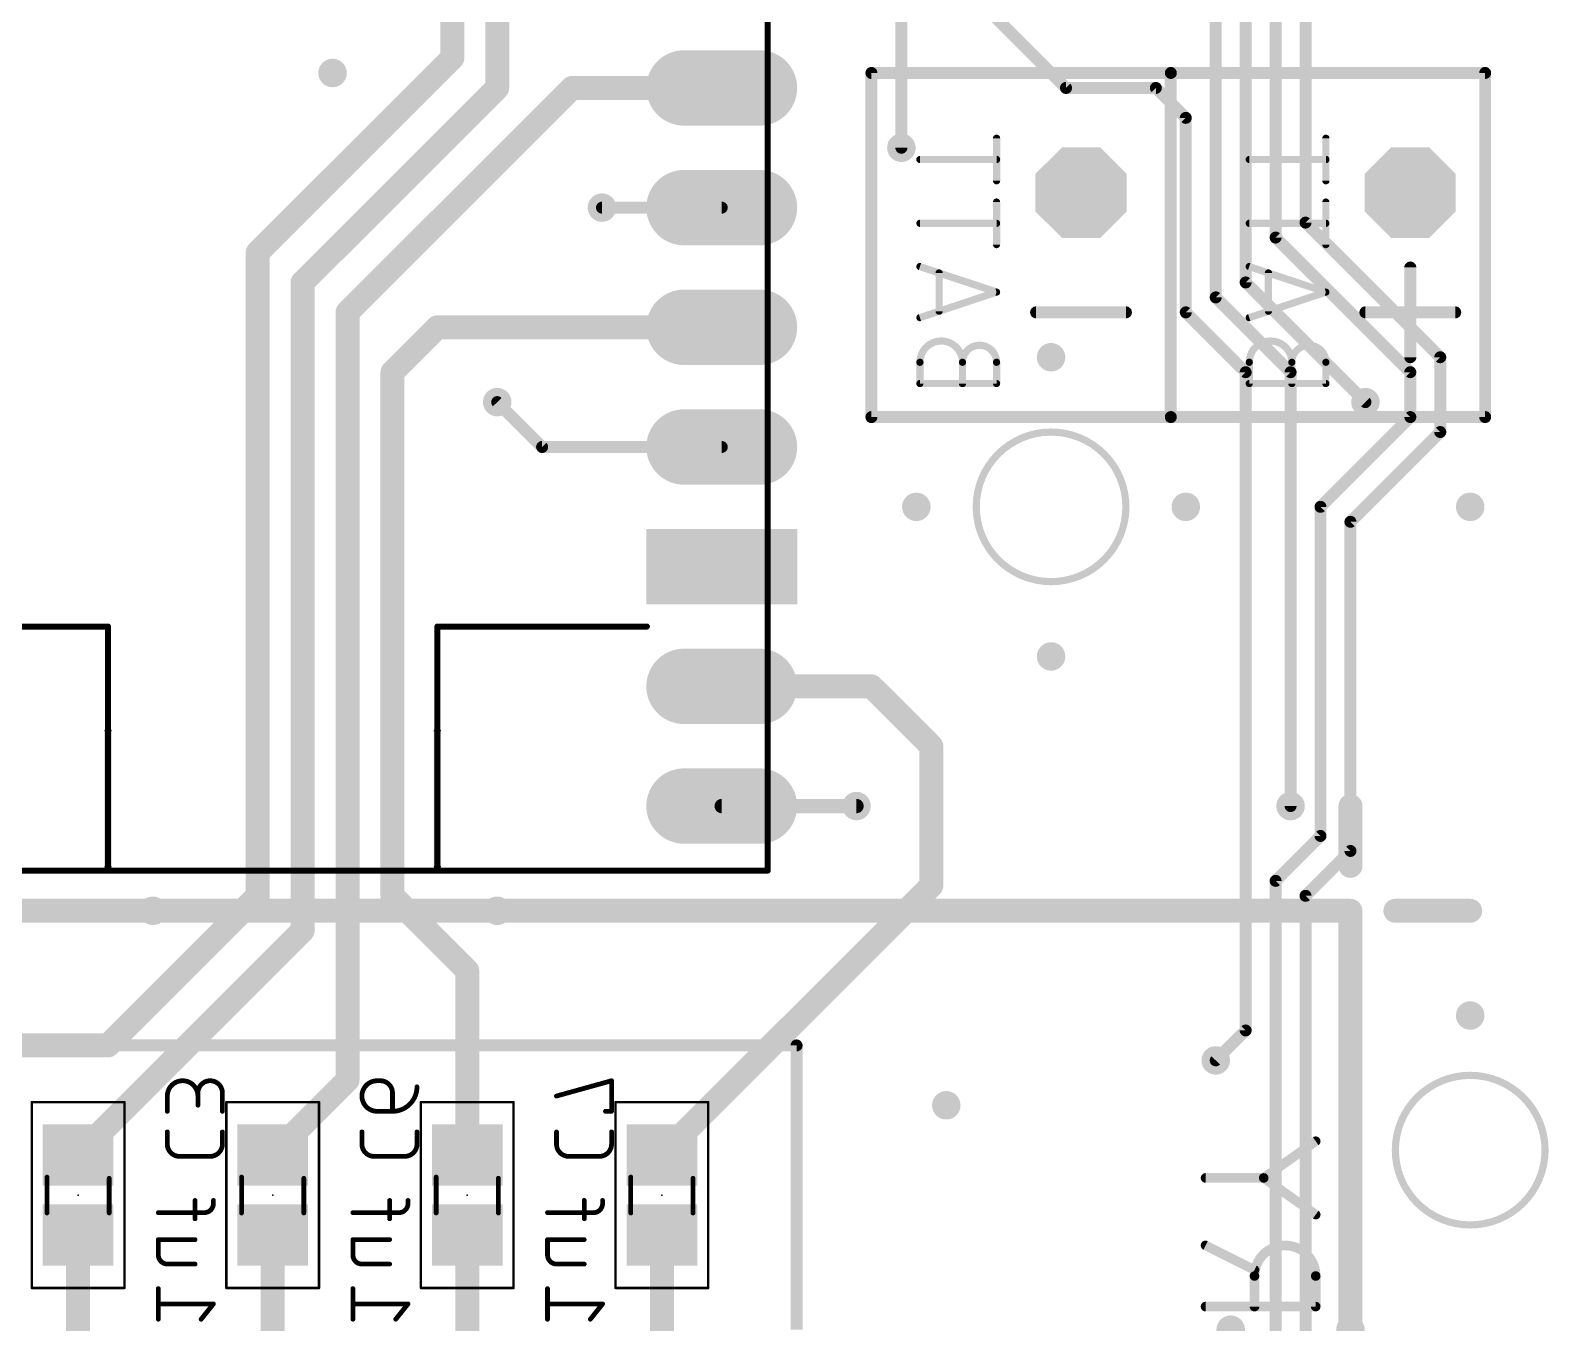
# Model space of a CAD drawing. Extents: x -1.81 to 1.71, y -2.71 to 1.61.
# Drawn here: x -0.202 to 1.065, y -1.257 to -0.177 of the extents above; entities that cross this region are included whole.
import ezdxf

# ---------------------------------------------------------------- set-up
doc = ezdxf.new("R2010")
doc.units = 0
for name, color, linetype in [('16', 175, 'CONTINUOUS'), ('17', 82, 'CONTINUOUS'), ('18', 82, 'CONTINUOUS'), ('20', 30, 'CONTINUOUS'), ('22', 253, 'CONTINUOUS'), ('24', 7, 'CONTINUOUS'), ('26', 253, 'CONTINUOUS'), ('40', 175, 'CONTINUOUS'), ('52', 253, 'CONTINUOUS')]:
    doc.layers.add(name, color=color, linetype=linetype)

# ---------------------------------------------------------------- blocks, each defined once
blk = doc.blocks.new('OCTAGONP')
at = {"const_width": 0.5}
blk.add_lwpolyline([(-0.25, -0.103553), (-0.25, 0.103553), (-0.103553, 0.25), (0.103553, 0.25), (0.25, 0.103553), (0.25, -0.103553), (0.103553, -0.25), (-0.103553, -0.25), (-0.25, -0.103553), (-0.25, 0.103553)], dxfattribs=at)
blk = doc.blocks.new('RECT')
blk.add_solid([(-0.5, -0.5), (0.5, -0.5), (-0.5, 0.5), (0.5, 0.5)])
blk = doc.blocks.new('RECT256000X512000R100')
at = {"const_width": 0.031496}
blk.add_lwpolyline([(0.015748, -0.031496), (0.015748, 0.031496, 0.414214), (0, 0.047244), (0, 0.047244, 0.414214), (-0.015748, 0.031496), (-0.015748, -0.031496, 0.414214), (0, -0.047244), (0, -0.047244, 0.414214)], format="xyb", close=True, dxfattribs=at)
blk.add_solid([(-0.001, -0.032496), (0.001, -0.032496), (-0.001, 0.032496), (0.001, 0.032496)])
blk = doc.blocks.new('ROUNDV')
at = {"const_width": 0.5}
blk.add_lwpolyline([(0, -0.25, 1), (0, 0.25, 1), (0, -0.25)], format="xyb", dxfattribs=at)

msp = doc.modelspace()

# ---------------------------------------------------------------- linework, layer by layer
at = {"layer": '16'}
for points, const_width in [([(0.15, -0.2), (0.15, 0.175)], 0.02), ([(0.8625, 0.075), (0.8625, -0.3375)], 0.01), ([(0.8375, 0.0625), (0.8375, -0.35)], 0.01), ([(0.8125, 0.05), (0.8125, -0.3875)], 0.01), ([(0.7875, -0.4), (0.7875, 0.0375)], 0.01), ([(0.1875, 0.0125), (0.1875, -0.225)], 0.02), ([(0.6625, -0.225), (0.49375, -0.05625)], 0.01), ([(0.525, -0.275), (0.525, -0.125)], 0.01), ([(-0.0125, -0.3625), (0.15, -0.2)], 0.02), ([(0.1875, -0.225), (0.025, -0.3875)], 0.02), ([(0.0625, -0.4125), (0.25, -0.225)], 0.02), ([(0.25, -0.225), (0.375, -0.225)], 0.02), ([(0.7375, -0.225), (0.6625, -0.225)], 0.01), ([(0.7625, -0.25), (0.7375, -0.225)], 0.01), ([(0.7625, -0.4125), (0.7625, -0.25)], 0.01), ([(0.275, -0.325), (0.375, -0.325)], 0.01), ([(0.8625, -0.3375), (0.975, -0.45)], 0.01), ([(-0.0125, -0.9), (-0.0125, -0.3625)], 0.02), ([(0.8375, -0.35), (0.95, -0.4625)], 0.01), ([(0.025, -0.929035), (0.025, -0.3875)], 0.02), ([(0.8125, -0.3875), (0.9125, -0.4875)], 0.01), ([(0.0625, -1.054035), (0.0625, -0.4125)], 0.02), ([(0.85, -0.4625), (0.7875, -0.4)], 0.01), ([(0.1375, -0.425), (0.1, -0.4625)], 0.02), ([(0.375, -0.425), (0.1375, -0.425)], 0.02), ([(0.8125, -0.4625), (0.7625, -0.4125)], 0.01), ([(0.1, -0.4625), (0.1, -0.9)], 0.02), ([(0.975, -0.45), (0.975, -0.5125)], 0.01), ([(0.8125, -1.0125), (0.8125, -0.4625)], 0.01), ([(0.85, -0.4625), (0.85, -0.825)], 0.01), ([(0.95, -0.4625), (0.95, -0.5)], 0.01), ([(0.1875, -0.4875), (0.225, -0.525)], 0.01), ([(0.875, -0.575), (0.95, -0.5)], 0.01), ([(0.9, -0.5875), (0.975, -0.5125)], 0.01), ([(0.225, -0.525), (0.375, -0.525)], 0.01), ([(0.875, -0.85), (0.875, -0.575)], 0.01), ([(0.9, -0.8625), (0.9, -0.5875)], 0.01), ([(0.35, -0.725), (0.375, -0.725)], 0.02), ([(0.5, -0.725), (0.375, -0.725)], 0.02), ([(0.55, -0.775), (0.5, -0.725)], 0.02), ([(0.55, -0.891535), (0.55, -0.775)], 0.02), ([(0.4875, -0.825), (0.375, -0.825)], 0.012), ([(0.8375, -0.8875), (0.875, -0.85)], 0.01), ([(0.8625, -0.9), (0.9, -0.8625)], 0.01), ([(0.325, -1.116535), (0.55, -0.891535)], 0.02), ([(0.8375, -0.8875), (0.8375, -1.6375)], 0.01), ([(-0.1375, -1.025), (-0.0125, -0.9)], 0.02), ([(0.1, -0.9), (0.1625, -0.9625)], 0.02), ([(0.8625, -1.6), (0.8625, -0.9)], 0.01), ([(-0.1625, -1.116535), (0.025, -0.929035)], 0.02), ([(0.1625, -1.116535), (0.1625, -0.9625)], 0.02), ([(0.8125, -1.0125), (0.7875, -1.0375)], 0.01), ([(-0.233465, -1.025), (-0.1375, -1.025)], 0.02), ([(0, -1.116535), (0.0625, -1.054035)], 0.02), ([(-0.1625, -1.375098), (-0.1625, -1.183465)], 0.02), ([(0, -1.375098), (0, -1.183465)], 0.02), ([(0.1625, -1.375098), (0.1625, -1.183465)], 0.02), ([(0.325, -1.375), (0.325, -1.183465)], 0.02)]:
    msp.add_lwpolyline(points, dxfattribs=dict(at, const_width=const_width))
for points, const_width in [([(0.153536, -0.203536, 1), (0.146464, -0.196464)], 0.01), ([(0.145, -0.2, 1), (0.155, -0.2)], 0.01), ([(0.191036, -0.228536, 1), (0.183964, -0.221464)], 0.01), ([(0.25, -0.22, 1), (0.25, -0.23)], 0.01), ([(0.253536, -0.228536, 1), (0.246464, -0.221464)], 0.01), ([(0.375, -0.23, 1), (0.375, -0.22)], 0.01), ([(0.1825, -0.225, 1), (0.1925, -0.225)], 0.01), ([(0.6625, -0.2225, 1), (0.6625, -0.2275)], 0.005), ([(0.660732, -0.226768, 1), (0.664268, -0.223232)], 0.005), ([(0.739268, -0.223232, 1), (0.735732, -0.226768)], 0.005), ([(0.7375, -0.2275, 1), (0.7375, -0.2225)], 0.005), ([(0.765, -0.25, 1), (0.76, -0.25)], 0.005), ([(0.760732, -0.251768, 1), (0.764268, -0.248232)], 0.005), ([(0.5225, -0.275, 1), (0.5275, -0.275)], 0.005), ([(0.275, -0.3225, 1), (0.275, -0.3275)], 0.005), ([(0.375, -0.3275, 1), (0.375, -0.3225)], 0.005), ([(0.864268, -0.335732, 1), (0.860732, -0.339268)], 0.005), ([(0.86, -0.3375, 1), (0.865, -0.3375)], 0.005), ([(-0.016036, -0.358964, 1), (-0.008964, -0.366036)], 0.01), ([(-0.0075, -0.3625, 1), (-0.0175, -0.3625)], 0.01), ([(0.839268, -0.348232, 1), (0.835732, -0.351768)], 0.005), ([(0.835, -0.35, 1), (0.84, -0.35)], 0.005), ([(0.021464, -0.383964, 1), (0.028536, -0.391036)], 0.01), ([(0.03, -0.3875, 1), (0.02, -0.3875)], 0.01), ([(0.814268, -0.385732, 1), (0.810732, -0.389268)], 0.005), ([(0.81, -0.3875, 1), (0.815, -0.3875)], 0.005), ([(0.058964, -0.408964, 1), (0.066036, -0.416036)], 0.01), ([(0.0675, -0.4125, 1), (0.0575, -0.4125)], 0.01), ([(0.789268, -0.398232, 1), (0.785732, -0.401768)], 0.005), ([(0.785, -0.4, 1), (0.79, -0.4)], 0.005), ([(0.1375, -0.42, 1), (0.1375, -0.43)], 0.01), ([(0.141036, -0.428536, 1), (0.133964, -0.421464)], 0.01), ([(0.375, -0.43, 1), (0.375, -0.42)], 0.01), ([(0.764268, -0.410732, 1), (0.760732, -0.414268)], 0.005), ([(0.76, -0.4125, 1), (0.765, -0.4125)], 0.005), ([(0.096464, -0.458964, 1), (0.103536, -0.466036)], 0.01), ([(0.105, -0.4625, 1), (0.095, -0.4625)], 0.01), ([(0.9775, -0.45, 1), (0.9725, -0.45)], 0.005), ([(0.973232, -0.451768, 1), (0.976768, -0.448232)], 0.005), ([(0.815, -0.4625, 1), (0.81, -0.4625)], 0.005), ([(0.810732, -0.464268, 1), (0.814268, -0.460732)], 0.005), ([(0.8525, -0.4625, 1), (0.8475, -0.4625)], 0.005), ([(0.848232, -0.464268, 1), (0.851768, -0.460732)], 0.005), ([(0.9525, -0.4625, 1), (0.9475, -0.4625)], 0.005), ([(0.948232, -0.464268, 1), (0.951768, -0.460732)], 0.005), ([(0.189268, -0.485732, 1), (0.185732, -0.489268)], 0.005), ([(0.910732, -0.489268, 1), (0.914268, -0.485732)], 0.005), ([(0.9475, -0.5, 1), (0.9525, -0.5)], 0.005), ([(0.951768, -0.501768, 1), (0.948232, -0.498232)], 0.005), ([(0.9725, -0.5125, 1), (0.9775, -0.5125)], 0.005), ([(0.976768, -0.514268, 1), (0.973232, -0.510732)], 0.005), ([(0.225, -0.5225, 1), (0.225, -0.5275)], 0.005), ([(0.223232, -0.526768, 1), (0.226768, -0.523232)], 0.005), ([(0.375, -0.5275, 1), (0.375, -0.5225)], 0.005), ([(0.8775, -0.575, 1), (0.8725, -0.575)], 0.005), ([(0.873232, -0.573232, 1), (0.876768, -0.576768)], 0.005), ([(0.9025, -0.5875, 1), (0.8975, -0.5875)], 0.005), ([(0.898232, -0.585732, 1), (0.901768, -0.589268)], 0.005), ([(0.35, -0.72, 1), (0.35, -0.73)], 0.01), ([(0.375, -0.72, 1), (0.375, -0.73)], 0.01), ([(0.375, -0.73, 1), (0.375, -0.72)], 0.01), ([(0.503536, -0.721464, 1), (0.496464, -0.728536)], 0.01), ([(0.5, -0.73, 1), (0.5, -0.72)], 0.01), ([(0.555, -0.775, 1), (0.545, -0.775)], 0.01), ([(0.546464, -0.778536, 1), (0.553536, -0.771464)], 0.01), ([(0.375, -0.822, 1), (0.375, -0.828)], 0.006), ([(0.4875, -0.828, 1), (0.4875, -0.822)], 0.006), ([(0.8475, -0.825, 1), (0.8525, -0.825)], 0.005), ([(0.8725, -0.85, 1), (0.8775, -0.85)], 0.005), ([(0.876768, -0.851768, 1), (0.873232, -0.848232)], 0.005), ([(0.8975, -0.8625, 1), (0.9025, -0.8625)], 0.005), ([(0.901768, -0.864268, 1), (0.898232, -0.860732)], 0.005), ([(0.545, -0.891535, 1), (0.555, -0.891535)], 0.01), ([(0.553536, -0.895071, 1), (0.546464, -0.888)], 0.01), ([(0.84, -0.8875, 1), (0.835, -0.8875)], 0.005), ([(0.835732, -0.885732, 1), (0.839268, -0.889268)], 0.005), ([(-0.0175, -0.9, 1), (-0.0075, -0.9)], 0.01), ([(-0.008964, -0.903536, 1), (-0.016036, -0.896464)], 0.01), ([(0.103536, -0.896464, 1), (0.096464, -0.903536)], 0.01), ([(0.095, -0.9, 1), (0.105, -0.9)], 0.01), ([(0.865, -0.9, 1), (0.86, -0.9)], 0.005), ([(0.860732, -0.898232, 1), (0.864268, -0.901768)], 0.005), ([(0.02, -0.929035, 1), (0.03, -0.929035)], 0.01), ([(0.028536, -0.932571, 1), (0.021464, -0.9255)], 0.01), ([(0.1675, -0.9625, 1), (0.1575, -0.9625)], 0.01), ([(0.158964, -0.966036, 1), (0.166036, -0.958964)], 0.01), ([(0.81, -1.0125, 1), (0.815, -1.0125)], 0.005), ([(0.814268, -1.014268, 1), (0.810732, -1.010732)], 0.005), ([(-0.141036, -1.021464, 1), (-0.133964, -1.028536)], 0.01), ([(-0.1375, -1.03, 1), (-0.1375, -1.02)], 0.01), ([(0.785732, -1.035732, 1), (0.789268, -1.039268)], 0.005), ([(0.0575, -1.054035, 1), (0.0675, -1.054035)], 0.01), ([(0.066036, -1.057571, 1), (0.058964, -1.0505)], 0.01), ([(-0.166036, -1.113, 1), (-0.158964, -1.120071)], 0.01), ([(-0.003536, -1.113, 1), (0.003536, -1.120071)], 0.01), ([(0.1575, -1.116535, 1), (0.1675, -1.116535)], 0.01), ([(0.321464, -1.113, 1), (0.328536, -1.120071)], 0.01), ([(-0.1575, -1.183465, 1), (-0.1675, -1.183465)], 0.01), ([(0.005, -1.183465, 1), (-0.005, -1.183465)], 0.01), ([(0.1675, -1.183465, 1), (0.1575, -1.183465)], 0.01), ([(0.33, -1.183465, 1), (0.32, -1.183465)], 0.01)]:
    msp.add_lwpolyline(points, format="xyb", dxfattribs=dict(at, const_width=const_width))
at = {"layer": '20', "const_width": 0.006}
for points in [[(0.65, -0.6375, 1), (0.65, -0.5125, 1), (0.65, -0.6375)], [(1, -1.175, 1), (1, -1.05, 1), (1, -1.175)]]:
    msp.add_lwpolyline(points, format="xyb", dxfattribs=at)
at = {"layer": '22'}
for points, const_width in [([(0.413386, -0.878937), (0.413386, 1.128937)], 0.005), ([(0.75, -0.2125), (0.5, -0.2125)], 0.01), ([(0.5, -0.2125), (0.5, -0.5)], 0.01), ([(1.0125, -0.2125), (0.75, -0.2125)], 0.01), ([(0.75, -0.2125), (0.75, -0.5)], 0.01), ([(1.0125, -0.5), (1.0125, -0.2125)], 0.01), ([(0.6045, -0.302569), (0.6045, -0.267013)], 0.006), ([(0.8795, -0.302569), (0.8795, -0.267013)], 0.006), ([(0.5405, -0.284791), (0.6045, -0.284791)], 0.006), ([(0.8155, -0.284791), (0.8795, -0.284791)], 0.006), ([(0.6045, -0.355904), (0.6045, -0.320348)], 0.006), ([(0.8795, -0.355904), (0.8795, -0.320348)], 0.006), ([(0.5405, -0.338126), (0.6045, -0.338126)], 0.006), ([(0.8155, -0.338126), (0.8795, -0.338126)], 0.006), ([(0.6045, -0.395564), (0.5405, -0.374231)], 0.006), ([(0.5565, -0.379564), (0.5565, -0.411564)], 0.006), ([(0.8795, -0.395564), (0.8155, -0.374231)], 0.006), ([(0.8315, -0.379564), (0.8315, -0.411564)], 0.006), ([(0.95, -0.375), (0.95, -0.45)], 0.01), ([(0.5405, -0.416897), (0.6045, -0.395564)], 0.006), ([(0.8155, -0.416897), (0.8795, -0.395564)], 0.006), ([(0.7125, -0.4125), (0.6375, -0.4125)], 0.01), ([(0.9875, -0.4125), (0.9125, -0.4125)], 0.01), ([(0.5405, -0.454222), (0.5405, -0.472)], 0.006), ([(0.576055, -0.472), (0.576055, -0.454222)], 0.006), ([(0.6045, -0.472), (0.6045, -0.454222)], 0.006), ([(0.8155, -0.454222), (0.8155, -0.472)], 0.006), ([(0.851055, -0.472), (0.851055, -0.454222)], 0.006), ([(0.8795, -0.472), (0.8795, -0.454222)], 0.006), ([(0.5405, -0.472), (0.6045, -0.472)], 0.006), ([(0.8155, -0.472), (0.8795, -0.472)], 0.006), ([(0.5, -0.5), (0.75, -0.5)], 0.01), ([(0.75, -0.5), (1.0125, -0.5)], 0.01), ([(-0.3125, -0.675), (-0.1375, -0.675)], 0.005), ([(-0.1375, -0.675), (-0.1375, -0.875)], 0.005), ([(0.3125, -0.675), (0.1375, -0.675)], 0.005), ([(0.1375, -0.675), (0.1375, -0.875)], 0.005), ([(-0.1375, -0.7625), (-0.1375, -0.875)], 0.006), ([(0.1375, -0.7625), (0.1375, -0.875)], 0.006), ([(0.9, -0.875), (0.9, -0.825)], 0.02), ([(-0.413386, -0.878937), (0.413386, -0.878937)], 0.005), ([(-0.5625, -0.9125), (0.9, -0.9125)], 0.02), ([(0.9, -0.9125), (0.9, -1.7125)], 0.02), ([(0.9375, -0.9125), (1, -0.9125)], 0.02), ([(-0.525, -1.025), (0.4375, -1.025)], 0.01), ([(0.4375, -1.025), (0.4375, -1.2625)], 0.01), ([(0.827555, -1.135706), (0.871, -1.10504)], 0.008), ([(0.779, -1.135706), (0.827555, -1.135706)], 0.008), ([(0.871, -1.166373), (0.827555, -1.135706)], 0.008), ([(-0.064833, -1.169833), (-0.064833, -1.1545)], 0.004), ([(-0.0495, -1.157056), (-0.0495, -1.1545)], 0.004), ([(0.097667, -1.169833), (0.097667, -1.1545)], 0.004), ([(0.113, -1.157056), (0.113, -1.1545)], 0.004), ([(0.260167, -1.169833), (0.260167, -1.1545)], 0.004), ([(0.2755, -1.157056), (0.2755, -1.1545)], 0.004), ([(-0.0955, -1.164722), (-0.057167, -1.164722)], 0.004), ([(0.067, -1.164722), (0.105333, -1.164722)], 0.004), ([(0.2295, -1.164722), (0.267833, -1.164722)], 0.004), ([(-0.0955, -1.200022), (-0.0955, -1.187244)], 0.004), ([(-0.0955, -1.187244), (-0.064833, -1.187244)], 0.004), ([(0.067, -1.200022), (0.067, -1.187244)], 0.004), ([(0.067, -1.187244), (0.097667, -1.187244)], 0.004), ([(0.2295, -1.200022), (0.2295, -1.187244)], 0.004), ([(0.2295, -1.187244), (0.260167, -1.187244)], 0.004), ([(0.779, -1.1921), (0.819889, -1.212544)], 0.008), ([(-0.064833, -1.207689), (-0.087833, -1.207689)], 0.004), ([(0.097667, -1.207689), (0.074667, -1.207689)], 0.004), ([(0.260167, -1.207689), (0.237167, -1.207689)], 0.004), ([(0.819889, -1.217655), (0.819889, -1.243211)], 0.008), ([(0.871, -1.243211), (0.871, -1.217655)], 0.008), ([(-0.0955, -1.253744), (-0.0955, -1.228189)], 0.004), ([(0.067, -1.253744), (0.067, -1.228189)], 0.004), ([(0.2295, -1.253744), (0.2295, -1.228189)], 0.004), ([(-0.0495, -1.240967), (-0.0955, -1.240967)], 0.004), ([(-0.059722, -1.253744), (-0.0495, -1.240967)], 0.004), ([(0.113, -1.240967), (0.067, -1.240967)], 0.004), ([(0.102778, -1.253744), (0.113, -1.240967)], 0.004), ([(0.2755, -1.240967), (0.2295, -1.240967)], 0.004), ([(0.265278, -1.253744), (0.2755, -1.240967)], 0.004), ([(0.779, -1.243211), (0.871, -1.243211)], 0.008)]:
    msp.add_lwpolyline(points, dxfattribs=dict(at, const_width=const_width))
for points, const_width in [([(0.5, -0.21, 1), (0.5, -0.215)], 0.005), ([(0.5025, -0.2125, 1), (0.4975, -0.2125)], 0.005), ([(0.75, -0.21, 1), (0.75, -0.215)], 0.005), ([(0.7525, -0.2125, 1), (0.7475, -0.2125)], 0.005), ([(0.75, -0.215, 1), (0.75, -0.21)], 0.005), ([(1.015, -0.2125, 1), (1.01, -0.2125)], 0.005), ([(1.0125, -0.215, 1), (1.0125, -0.21)], 0.005), ([(0.606, -0.267013, 1), (0.603, -0.267013)], 0.003), ([(0.881, -0.267013, 1), (0.878, -0.267013)], 0.003), ([(0.5405, -0.283291, 1), (0.5405, -0.286291)], 0.003), ([(0.6045, -0.286291, 1), (0.6045, -0.283291)], 0.003), ([(0.8155, -0.283291, 1), (0.8155, -0.286291)], 0.003), ([(0.8795, -0.286291, 1), (0.8795, -0.283291)], 0.003), ([(0.603, -0.302569, 1), (0.606, -0.302569)], 0.003), ([(0.878, -0.302569, 1), (0.881, -0.302569)], 0.003), ([(0.606, -0.320348, 1), (0.603, -0.320348)], 0.003), ([(0.881, -0.320348, 1), (0.878, -0.320348)], 0.003), ([(0.5405, -0.336626, 1), (0.5405, -0.339626)], 0.003), ([(0.6045, -0.339626, 1), (0.6045, -0.336626)], 0.003), ([(0.8155, -0.336626, 1), (0.8155, -0.339626)], 0.003), ([(0.8795, -0.339626, 1), (0.8795, -0.336626)], 0.003), ([(0.603, -0.355904, 1), (0.606, -0.355904)], 0.003), ([(0.878, -0.355904, 1), (0.881, -0.355904)], 0.003), ([(0.540974, -0.372808, 1), (0.540026, -0.375654)], 0.003), ([(0.558, -0.379564, 1), (0.555, -0.379564)], 0.003), ([(0.815974, -0.372808, 1), (0.815026, -0.375654)], 0.003), ([(0.833, -0.379564, 1), (0.83, -0.379564)], 0.003), ([(0.9525, -0.375, 1), (0.9475, -0.375)], 0.005), ([(0.604974, -0.396987, 1), (0.604026, -0.394141)], 0.003), ([(0.604026, -0.396987, 1), (0.604974, -0.394141)], 0.003), ([(0.879974, -0.396987, 1), (0.879026, -0.394141)], 0.003), ([(0.879026, -0.396987, 1), (0.879974, -0.394141)], 0.003), ([(0.540026, -0.415474, 1), (0.540974, -0.41832)], 0.003), ([(0.555, -0.411564, 1), (0.558, -0.411564)], 0.003), ([(0.6375, -0.41, 1), (0.6375, -0.415)], 0.005), ([(0.7125, -0.415, 1), (0.7125, -0.41)], 0.005), ([(0.815026, -0.415474, 1), (0.815974, -0.41832)], 0.003), ([(0.83, -0.411564, 1), (0.833, -0.411564)], 0.003), ([(0.9125, -0.41, 1), (0.9125, -0.415)], 0.005), ([(0.9875, -0.415, 1), (0.9875, -0.41)], 0.005), ([(0.576055, -0.454222, 1), (0.5405, -0.454222)], 0.006), ([(0.6045, -0.454222, 1), (0.576055, -0.454222)], 0.006), ([(0.851055, -0.454222, 1), (0.8155, -0.454222)], 0.006), ([(0.8795, -0.454222, 1), (0.851055, -0.454222)], 0.006), ([(0.542, -0.454222, 1), (0.539, -0.454222)], 0.003), ([(0.539, -0.454222, 1), (0.542, -0.454222)], 0.003), ([(0.577555, -0.454222, 1), (0.574555, -0.454222)], 0.003), ([(0.574555, -0.454222, 1), (0.577555, -0.454222)], 0.003), ([(0.574555, -0.454222, 1), (0.577555, -0.454222)], 0.003), ([(0.606, -0.454222, 1), (0.603, -0.454222)], 0.003), ([(0.603, -0.454222, 1), (0.606, -0.454222)], 0.003), ([(0.817, -0.454222, 1), (0.814, -0.454222)], 0.003), ([(0.814, -0.454222, 1), (0.817, -0.454222)], 0.003), ([(0.852555, -0.454222, 1), (0.849555, -0.454222)], 0.003), ([(0.849555, -0.454222, 1), (0.852555, -0.454222)], 0.003), ([(0.849555, -0.454222, 1), (0.852555, -0.454222)], 0.003), ([(0.881, -0.454222, 1), (0.878, -0.454222)], 0.003), ([(0.878, -0.454222, 1), (0.881, -0.454222)], 0.003), ([(0.9475, -0.45, 1), (0.9525, -0.45)], 0.005), ([(0.5405, -0.4705, 1), (0.5405, -0.4735)], 0.003), ([(0.6045, -0.4735, 1), (0.6045, -0.4705)], 0.003), ([(0.8155, -0.4705, 1), (0.8155, -0.4735)], 0.003), ([(0.8795, -0.4735, 1), (0.8795, -0.4705)], 0.003), ([(0.539, -0.472, 1), (0.542, -0.472)], 0.003), ([(0.574555, -0.472, 1), (0.577555, -0.472)], 0.003), ([(0.603, -0.472, 1), (0.606, -0.472)], 0.003), ([(0.814, -0.472, 1), (0.817, -0.472)], 0.003), ([(0.849555, -0.472, 1), (0.852555, -0.472)], 0.003), ([(0.878, -0.472, 1), (0.881, -0.472)], 0.003), ([(0.5, -0.4975, 1), (0.5, -0.5025)], 0.005), ([(0.4975, -0.5, 1), (0.5025, -0.5)], 0.005), ([(0.75, -0.4975, 1), (0.75, -0.5025)], 0.005), ([(0.7475, -0.5, 1), (0.7525, -0.5)], 0.005), ([(0.75, -0.5025, 1), (0.75, -0.4975)], 0.005), ([(1.01, -0.5, 1), (1.015, -0.5)], 0.005), ([(1.0125, -0.5025, 1), (1.0125, -0.4975)], 0.005), ([(-0.13625, -0.675, 1), (-0.13875, -0.675)], 0.0025), ([(-0.1375, -0.67625, 1), (-0.1375, -0.67375)], 0.0025), ([(0.1375, -0.67375, 1), (0.1375, -0.67625)], 0.0025), ([(0.13875, -0.675, 1), (0.13625, -0.675)], 0.0025), ([(0.3125, -0.67625, 1), (0.3125, -0.67375)], 0.0025), ([(-0.136, -0.7625, 1), (-0.139, -0.7625)], 0.003), ([(0.139, -0.7625, 1), (0.136, -0.7625)], 0.003), ([(0.905, -0.825, 1), (0.895, -0.825)], 0.01), ([(-0.139, -0.875, 1), (-0.136, -0.875)], 0.003), ([(-0.13875, -0.875, 1), (-0.13625, -0.875)], 0.0025), ([(0.136, -0.875, 1), (0.139, -0.875)], 0.003), ([(0.13625, -0.875, 1), (0.13875, -0.875)], 0.0025), ([(0.895, -0.875, 1), (0.905, -0.875)], 0.01), ([(0.412136, -0.878937, 1), (0.414636, -0.878937)], 0.0025), ([(0.413386, -0.880187, 1), (0.413386, -0.877687)], 0.0025), ([(0.905, -0.9125, 1), (0.895, -0.9125)], 0.01), ([(0.9, -0.9175, 1), (0.9, -0.9075)], 0.01), ([(0.9375, -0.9075, 1), (0.9375, -0.9175)], 0.01), ([(1, -0.9175, 1), (1, -0.9075)], 0.01), ([(0.44, -1.025, 1), (0.435, -1.025)], 0.005), ([(0.4375, -1.0275, 1), (0.4375, -1.0225)], 0.005), ([(0.872153, -1.106674, 1), (0.869847, -1.103406)], 0.004), ([(0.779, -1.133706, 1), (0.779, -1.137706)], 0.004), ([(0.828709, -1.134072, 1), (0.826402, -1.13734)], 0.004), ([(0.826402, -1.134072, 1), (0.828709, -1.13734)], 0.004), ([(0.827555, -1.137706, 1), (0.827555, -1.133706)], 0.004), ([(-0.063833, -1.1545, 1), (-0.065833, -1.1545)], 0.002), ([(-0.0485, -1.1545, 1), (-0.0505, -1.1545)], 0.002), ([(0.098667, -1.1545, 1), (0.096667, -1.1545)], 0.002), ([(0.114, -1.1545, 1), (0.112, -1.1545)], 0.002), ([(0.261167, -1.1545, 1), (0.259167, -1.1545)], 0.002), ([(0.2765, -1.1545, 1), (0.2745, -1.1545)], 0.002), ([(-0.0955, -1.163722, 1), (-0.0955, -1.165722)], 0.002), ([(-0.057167, -1.164722, 0.414204), (-0.0495, -1.157056)], 0.004), ([(-0.057167, -1.163722, 1), (-0.057167, -1.165722)], 0.002), ([(-0.057167, -1.165722, 1), (-0.057167, -1.163722)], 0.002), ([(-0.0485, -1.157056, 1), (-0.0505, -1.157056)], 0.002), ([(-0.0505, -1.157056, 1), (-0.0485, -1.157056)], 0.002), ([(0.067, -1.163722, 1), (0.067, -1.165722)], 0.002), ([(0.105333, -1.164722, 0.414209), (0.113, -1.157056)], 0.004), ([(0.105333, -1.163722, 1), (0.105333, -1.165722)], 0.002), ([(0.105333, -1.165722, 1), (0.105333, -1.163722)], 0.002), ([(0.114, -1.157056, 1), (0.112, -1.157056)], 0.002), ([(0.112, -1.157056, 1), (0.114, -1.157056)], 0.002), ([(0.2295, -1.163722, 1), (0.2295, -1.165722)], 0.002), ([(0.267833, -1.164722, 0.414209), (0.2755, -1.157056)], 0.004), ([(0.267833, -1.163722, 1), (0.267833, -1.165722)], 0.002), ([(0.267833, -1.165722, 1), (0.267833, -1.163722)], 0.002), ([(0.2765, -1.157056, 1), (0.2745, -1.157056)], 0.002), ([(0.2745, -1.157056, 1), (0.2765, -1.157056)], 0.002), ([(0.869847, -1.168007, 1), (0.872153, -1.164739)], 0.004), ([(-0.065833, -1.169833, 1), (-0.063833, -1.169833)], 0.002), ([(0.096667, -1.169833, 1), (0.098667, -1.169833)], 0.002), ([(0.259167, -1.169833, 1), (0.261167, -1.169833)], 0.002), ([(-0.0945, -1.187244, 1), (-0.0965, -1.187244)], 0.002), ([(-0.0955, -1.186244, 1), (-0.0955, -1.188244)], 0.002), ([(-0.064833, -1.188244, 1), (-0.064833, -1.186244)], 0.002), ([(0.068, -1.187244, 1), (0.066, -1.187244)], 0.002), ([(0.067, -1.186244, 1), (0.067, -1.188244)], 0.002), ([(0.097667, -1.188244, 1), (0.097667, -1.186244)], 0.002), ([(0.2305, -1.187244, 1), (0.2285, -1.187244)], 0.002), ([(0.2295, -1.186244, 1), (0.2295, -1.188244)], 0.002), ([(0.260167, -1.188244, 1), (0.260167, -1.186244)], 0.002), ([(0.779894, -1.190311, 1), (0.778106, -1.193889)], 0.004), ([(0.871, -1.217655, 1), (0.819889, -1.217655)], 0.008), ([(-0.0955, -1.200022, 0.414214), (-0.087833, -1.207689)], 0.004), ([(-0.0945, -1.200022, 1), (-0.0965, -1.200022)], 0.002), ([(-0.0965, -1.200022, 1), (-0.0945, -1.200022)], 0.002), ([(0.067, -1.200022, 0.414214), (0.074667, -1.207689)], 0.004), ([(0.068, -1.200022, 1), (0.066, -1.200022)], 0.002), ([(0.066, -1.200022, 1), (0.068, -1.200022)], 0.002), ([(0.2295, -1.200022, 0.414214), (0.237167, -1.207689)], 0.004), ([(0.2305, -1.200022, 1), (0.2285, -1.200022)], 0.002), ([(0.2285, -1.200022, 1), (0.2305, -1.200022)], 0.002), ([(-0.087833, -1.206689, 1), (-0.087833, -1.208689)], 0.002), ([(-0.087833, -1.208689, 1), (-0.087833, -1.206689)], 0.002), ([(-0.064833, -1.208689, 1), (-0.064833, -1.206689)], 0.002), ([(0.074667, -1.206689, 1), (0.074667, -1.208689)], 0.002), ([(0.074667, -1.208689, 1), (0.074667, -1.206689)], 0.002), ([(0.097667, -1.208689, 1), (0.097667, -1.206689)], 0.002), ([(0.237167, -1.206689, 1), (0.237167, -1.208689)], 0.002), ([(0.237167, -1.208689, 1), (0.237167, -1.206689)], 0.002), ([(0.260167, -1.208689, 1), (0.260167, -1.206689)], 0.002), ([(0.821889, -1.217655, 1), (0.817889, -1.217655)], 0.004), ([(0.817889, -1.217655, 1), (0.821889, -1.217655)], 0.004), ([(0.818994, -1.214333, 1), (0.820783, -1.210755)], 0.004), ([(0.873, -1.217655, 1), (0.869, -1.217655)], 0.004), ([(0.869, -1.217655, 1), (0.873, -1.217655)], 0.004), ([(-0.0945, -1.228189, 1), (-0.0965, -1.228189)], 0.002), ([(0.068, -1.228189, 1), (0.066, -1.228189)], 0.002), ([(0.2305, -1.228189, 1), (0.2285, -1.228189)], 0.002), ([(-0.0955, -1.239967, 1), (-0.0955, -1.241967)], 0.002), ([(-0.048719, -1.241591, 1), (-0.050281, -1.240342)], 0.002), ([(-0.0495, -1.241967, 1), (-0.0495, -1.239967)], 0.002), ([(0.067, -1.239967, 1), (0.067, -1.241967)], 0.002), ([(0.113781, -1.241591, 1), (0.112219, -1.240342)], 0.002), ([(0.113, -1.241967, 1), (0.113, -1.239967)], 0.002), ([(0.2295, -1.239967, 1), (0.2295, -1.241967)], 0.002), ([(0.276281, -1.241591, 1), (0.274719, -1.240342)], 0.002), ([(0.2755, -1.241967, 1), (0.2755, -1.239967)], 0.002), ([(0.779, -1.241211, 1), (0.779, -1.245211)], 0.004), ([(0.817889, -1.243211, 1), (0.821889, -1.243211)], 0.004), ([(0.869, -1.243211, 1), (0.873, -1.243211)], 0.004), ([(0.871, -1.245211, 1), (0.871, -1.241211)], 0.004), ([(-0.0965, -1.253744, 1), (-0.0945, -1.253744)], 0.002), ([(-0.060503, -1.25312, 1), (-0.058941, -1.254369)], 0.002), ([(0.066, -1.253744, 1), (0.068, -1.253744)], 0.002), ([(0.101997, -1.25312, 1), (0.103559, -1.254369)], 0.002), ([(0.2285, -1.253744, 1), (0.2305, -1.253744)], 0.002), ([(0.264497, -1.25312, 1), (0.266059, -1.254369)], 0.002)]:
    msp.add_lwpolyline(points, format="xyb", dxfattribs=dict(at, const_width=const_width))
at = {"layer": '24'}
for p in [(-0.1625, -1.15), (0, -1.15), (0.1625, -1.15), (0.325, -1.15)]:
    msp.add_point(p, dxfattribs=at)
at = {"layer": '26'}
for points, const_width in [([(-0.062444, -1.067278, 1), (-0.088, -1.067278)], 0.004), ([(-0.061445, -1.064722, 1), (-0.063445, -1.064722)], 0.002), ([(-0.042, -1.064722, 1), (-0.062444, -1.064722)], 0.004), ([(-0.063444, -1.064722, 1), (-0.061444, -1.064722)], 0.002), ([(-0.041, -1.064722, 1), (-0.043, -1.064722)], 0.002), ([(-0.043, -1.064722, 1), (-0.041, -1.064722)], 0.002), ([(0.087278, -1.0545, 1), (0.087278, -1.080055)], 0.004), ([(0.087278, -1.0535, 1), (0.087278, -1.0555)], 0.002), ([(0.087278, -1.0555, 1), (0.087278, -1.0535)], 0.002), ([(0.100055, -1.064722, 0.414214), (0.089833, -1.0545)], 0.004), ([(0.089833, -1.0535, 1), (0.089833, -1.0555)], 0.002), ([(0.089833, -1.0555, 1), (0.089833, -1.0535)], 0.002), ([(0.100055, -1.080055, 0.414212), (0.1205, -1.059611)], 0.004), ([(0.101055, -1.064722, 1), (0.099055, -1.064722)], 0.002), ([(0.099055, -1.064722, 1), (0.101055, -1.064722)], 0.002), ([(0.1215, -1.059611, 1), (0.1195, -1.059611)], 0.002), ([(0.284, -1.0545, 1), (0.282, -1.0545)], 0.002), ([(0.283268, -1.055464, 1), (0.282732, -1.053536)], 0.002), ([(-0.087, -1.067278, 1), (-0.089, -1.067278)], 0.002), ([(-0.089, -1.067278, 1), (-0.087, -1.067278)], 0.002), ([(-0.063445, -1.074944, 1), (-0.061445, -1.074944)], 0.002), ([(-0.063444, -1.067278, 1), (-0.061444, -1.067278)], 0.002), ([(0.236732, -1.066314, 1), (0.237268, -1.068241)], 0.002), ([(-0.089, -1.080055, 1), (-0.087, -1.080055)], 0.002), ([(-0.043, -1.080055, 1), (-0.041, -1.080055)], 0.002), ([(0.087278, -1.079055, 1), (0.087278, -1.081055)], 0.002), ([(0.087278, -1.081055, 1), (0.087278, -1.079055)], 0.002), ([(0.100055, -1.079055, 1), (0.100055, -1.081055)], 0.002), ([(0.099055, -1.080055, 1), (0.101055, -1.080055)], 0.002), ([(0.100055, -1.081055, 1), (0.100055, -1.079055)], 0.002), ([(0.277889, -1.079055, 1), (0.277889, -1.081055)], 0.002), ([(0.282, -1.080055, 1), (0.284, -1.080055)], 0.002), ([(0.283, -1.081055, 1), (0.283, -1.079055)], 0.002), ([(-0.087, -1.097242, 1), (-0.089, -1.097242)], 0.002), ([(-0.041, -1.097242, 1), (-0.043, -1.097242)], 0.002), ([(0.0755, -1.097242, 1), (0.0735, -1.097242)], 0.002), ([(0.1215, -1.097242, 1), (0.1195, -1.097242)], 0.002), ([(0.238, -1.097242, 1), (0.236, -1.097242)], 0.002), ([(0.284, -1.097242, 1), (0.282, -1.097242)], 0.002), ([(-0.088, -1.107464, 0.414214), (-0.077778, -1.117686)], 0.004), ([(-0.087, -1.107464, 1), (-0.089, -1.107464)], 0.002), ([(-0.089, -1.107464, 1), (-0.087, -1.107464)], 0.002), ([(-0.077778, -1.116686, 1), (-0.077778, -1.118686)], 0.002), ([(-0.077778, -1.118686, 1), (-0.077778, -1.116686)], 0.002), ([(-0.052222, -1.117686, 0.414207), (-0.042, -1.107464)], 0.004), ([(-0.052222, -1.116686, 1), (-0.052222, -1.118686)], 0.002), ([(-0.052222, -1.118686, 1), (-0.052222, -1.116686)], 0.002), ([(-0.041, -1.107464, 1), (-0.043, -1.107464)], 0.002), ([(-0.043, -1.107464, 1), (-0.041, -1.107464)], 0.002), ([(0.0745, -1.107464, 0.414214), (0.084722, -1.117686)], 0.004), ([(0.0755, -1.107464, 1), (0.0735, -1.107464)], 0.002), ([(0.0735, -1.107464, 1), (0.0755, -1.107464)], 0.002), ([(0.084722, -1.116686, 1), (0.084722, -1.118686)], 0.002), ([(0.084722, -1.118686, 1), (0.084722, -1.116686)], 0.002), ([(0.110278, -1.117686, 0.41421), (0.1205, -1.107464)], 0.004), ([(0.110278, -1.116686, 1), (0.110278, -1.118686)], 0.002), ([(0.110278, -1.118686, 1), (0.110278, -1.116686)], 0.002), ([(0.1215, -1.107464, 1), (0.1195, -1.107464)], 0.002), ([(0.1195, -1.107464, 1), (0.1215, -1.107464)], 0.002), ([(0.237, -1.107464, 0.414214), (0.247222, -1.117686)], 0.004), ([(0.238, -1.107464, 1), (0.236, -1.107464)], 0.002), ([(0.236, -1.107464, 1), (0.238, -1.107464)], 0.002), ([(0.247222, -1.116686, 1), (0.247222, -1.118686)], 0.002), ([(0.247222, -1.118686, 1), (0.247222, -1.116686)], 0.002), ([(0.272778, -1.117686, 0.41421), (0.283, -1.107464)], 0.004), ([(0.272778, -1.116686, 1), (0.272778, -1.118686)], 0.002), ([(0.272778, -1.118686, 1), (0.272778, -1.116686)], 0.002), ([(0.284, -1.107464, 1), (0.282, -1.107464)], 0.002), ([(0.282, -1.107464, 1), (0.284, -1.107464)], 0.002)]:
    msp.add_lwpolyline(points, format="xyb", dxfattribs=dict(at, const_width=const_width))
at = {"layer": '26', "const_width": 0.004}
for points in [[(-0.062445, -1.064722), (-0.062445, -1.074944)], [(-0.042, -1.080055), (-0.042, -1.064722)], [(0.089833, -1.0545), (0.087278, -1.0545)], [(0.100055, -1.080055), (0.100055, -1.064722)], [(0.283, -1.0545), (0.237, -1.067278)], [(0.283, -1.080055), (0.283, -1.0545)], [(-0.088, -1.080055), (-0.088, -1.067278)], [(0.087278, -1.080055), (0.100055, -1.080055)], [(0.277889, -1.080055), (0.283, -1.080055)], [(-0.088, -1.097242), (-0.088, -1.107464)], [(-0.042, -1.107464), (-0.042, -1.097242)], [(0.0745, -1.097242), (0.0745, -1.107464)], [(0.1205, -1.107464), (0.1205, -1.097242)], [(0.237, -1.097242), (0.237, -1.107464)], [(0.283, -1.107464), (0.283, -1.097242)], [(-0.077778, -1.117686), (-0.052222, -1.117686)], [(0.084722, -1.117686), (0.110278, -1.117686)], [(0.247222, -1.117686), (0.272778, -1.117686)]]:
    msp.add_lwpolyline(points, dxfattribs=at)
at = {"layer": '40', "const_width": 0.002}
for points in [[(-0.201201, -1.072323), (-0.201201, -1.227677)], [(-0.123799, -1.072323), (-0.201201, -1.072323)], [(-0.123799, -1.227677), (-0.123799, -1.072323)], [(-0.038701, -1.072323), (-0.038701, -1.227677)], [(0.038701, -1.072323), (-0.038701, -1.072323)], [(0.038701, -1.227677), (0.038701, -1.072323)], [(0.123799, -1.072323), (0.123799, -1.227677)], [(0.201201, -1.072323), (0.123799, -1.072323)], [(0.201201, -1.227677), (0.201201, -1.072323)], [(0.286299, -1.072323), (0.286299, -1.227677)], [(0.363701, -1.072323), (0.286299, -1.072323)], [(0.363701, -1.227677), (0.363701, -1.072323)], [(-0.201201, -1.227677), (-0.123799, -1.227677)], [(-0.038701, -1.227677), (0.038701, -1.227677)], [(0.123799, -1.227677), (0.201201, -1.227677)], [(0.286299, -1.227677), (0.363701, -1.227677)]]:
    msp.add_lwpolyline(points, dxfattribs=at)
at = {"layer": '40', "const_width": 0.001}
for points in [[(-0.200701, -1.072323, 1), (-0.201701, -1.072323)], [(-0.201201, -1.071823, 1), (-0.201201, -1.072823)], [(-0.123299, -1.072323, 1), (-0.124299, -1.072323)], [(-0.123799, -1.072823, 1), (-0.123799, -1.071823)], [(-0.038201, -1.072323, 1), (-0.039201, -1.072323)], [(-0.038701, -1.071823, 1), (-0.038701, -1.072823)], [(0.039201, -1.072323, 1), (0.038201, -1.072323)], [(0.038701, -1.072823, 1), (0.038701, -1.071823)], [(0.124299, -1.072323, 1), (0.123299, -1.072323)], [(0.123799, -1.071823, 1), (0.123799, -1.072823)], [(0.201701, -1.072323, 1), (0.200701, -1.072323)], [(0.201201, -1.072823, 1), (0.201201, -1.071823)], [(0.286799, -1.072323, 1), (0.285799, -1.072323)], [(0.286299, -1.071823, 1), (0.286299, -1.072823)], [(0.364201, -1.072323, 1), (0.363201, -1.072323)], [(0.363701, -1.072823, 1), (0.363701, -1.071823)], [(-0.201201, -1.227177, 1), (-0.201201, -1.228177)], [(-0.201701, -1.227677, 1), (-0.200701, -1.227677)], [(-0.124299, -1.227677, 1), (-0.123299, -1.227677)], [(-0.123799, -1.228177, 1), (-0.123799, -1.227177)], [(-0.038701, -1.227177, 1), (-0.038701, -1.228177)], [(-0.039201, -1.227677, 1), (-0.038201, -1.227677)], [(0.038201, -1.227677, 1), (0.039201, -1.227677)], [(0.038701, -1.228177, 1), (0.038701, -1.227177)], [(0.123799, -1.227177, 1), (0.123799, -1.228177)], [(0.123299, -1.227677, 1), (0.124299, -1.227677)], [(0.200701, -1.227677, 1), (0.201701, -1.227677)], [(0.201201, -1.228177, 1), (0.201201, -1.227177)], [(0.286299, -1.227177, 1), (0.286299, -1.228177)], [(0.285799, -1.227677, 1), (0.286799, -1.227677)], [(0.363201, -1.227677, 1), (0.364201, -1.227677)], [(0.363701, -1.228177, 1), (0.363701, -1.227177)]]:
    msp.add_lwpolyline(points, format="xyb", dxfattribs=at)
at = {"layer": '52', "const_width": 0.004}
for points in [[(-0.188484, -1.135), (-0.188484, -1.165)], [(-0.136516, -1.135984), (-0.136516, -1.165)], [(-0.025984, -1.135), (-0.025984, -1.165)], [(0.025984, -1.135984), (0.025984, -1.165)], [(0.136516, -1.135), (0.136516, -1.165)], [(0.188484, -1.135984), (0.188484, -1.165)], [(0.299016, -1.135), (0.299016, -1.165)], [(0.350984, -1.135984), (0.350984, -1.165)]]:
    msp.add_lwpolyline(points, dxfattribs=at)
at = {"layer": '52', "const_width": 0.002}
for points in [[(-0.187484, -1.135, 1), (-0.189484, -1.135)], [(-0.135516, -1.135984, 1), (-0.137516, -1.135984)], [(-0.024984, -1.135, 1), (-0.026984, -1.135)], [(0.026984, -1.135984, 1), (0.024984, -1.135984)], [(0.137516, -1.135, 1), (0.135516, -1.135)], [(0.189484, -1.135984, 1), (0.187484, -1.135984)], [(0.300016, -1.135, 1), (0.298016, -1.135)], [(0.351984, -1.135984, 1), (0.349984, -1.135984)], [(-0.189484, -1.165, 1), (-0.187484, -1.165)], [(-0.137516, -1.165, 1), (-0.135516, -1.165)], [(-0.026984, -1.165, 1), (-0.024984, -1.165)], [(0.024984, -1.165, 1), (0.026984, -1.165)], [(0.135516, -1.165, 1), (0.137516, -1.165)], [(0.187484, -1.165, 1), (0.189484, -1.165)], [(0.298016, -1.165, 1), (0.300016, -1.165)], [(0.349984, -1.165, 1), (0.351984, -1.165)]]:
    msp.add_lwpolyline(points, format="xyb", dxfattribs=at)

# ---------------------------------------------------------------- block references
at = {"layer": '16', "rotation": 90}
for p in [(0.375, -0.225), (0.375, -0.325), (0.375, -0.425), (0.375, -0.525), (0.375, -0.725), (0.375, -0.825)]:
    msp.add_blockref('RECT256000X512000R100', p, dxfattribs=at)
at = {"layer": '16'}
for p, xscale, yscale, rotation in [((0.375, -0.625), 0.062992, 0.125984, 90), ((-0.1625, -1.116535), 0.051181, 0.059055, 270), ((0, -1.116535), 0.051181, 0.059055, 270), ((0.1625, -1.116535), 0.051181, 0.059055, 270), ((0.325, -1.116535), 0.051181, 0.059055, 270), ((-0.1625, -1.183465), 0.051181, 0.059055, 270), ((0, -1.183465), 0.051181, 0.059055, 270), ((0.1625, -1.183465), 0.051181, 0.059055, 270), ((0.325, -1.183465), 0.051181, 0.059055, 270)]:
    msp.add_blockref('RECT', p, dxfattribs=dict(at, xscale=xscale, yscale=yscale, rotation=rotation))
at = {"layer": '17', "xscale": 0.076, "yscale": 0.076}
msp.add_blockref('OCTAGONP', (0.675, -0.3125), dxfattribs=at)
at = {"layer": '17', "xscale": 0.076, "yscale": 0.076, "rotation": 180}
msp.add_blockref('OCTAGONP', (0.95, -0.3125), dxfattribs=at)
at = {"layer": '18', "xscale": 0.02378, "yscale": 0.02378}
for p in [(0.05, -0.2125), (0.525, -0.275), (0.275, -0.325), (0.65, -0.45), (0.1875, -0.4875), (0.9125, -0.4875), (0.5375, -0.575), (0.7625, -0.575), (1, -0.575), (0.65, -0.7), (0.4875, -0.825), (0.85, -0.825), (-0.1, -0.9125), (0.1875, -0.9125), (1, -1), (0.7875, -1.0375), (0.5625, -1.075), (0.8, -1.2625), (0.9, -1.2625)]:
    msp.add_blockref('ROUNDV', p, dxfattribs=at)
at = {"layer": '52', "xscale": 0.029531, "yscale": 0.057091, "rotation": 270}
for p in [(-0.162545, -1.121766), (-0.000045, -1.121766), (0.162455, -1.121766), (0.324955, -1.121766), (-0.162545, -1.178766), (-0.000045, -1.178766), (0.162455, -1.178766), (0.324955, -1.178766)]:
    msp.add_blockref('RECT', p, dxfattribs=at)

doc.saveas('drawing.dxf')
